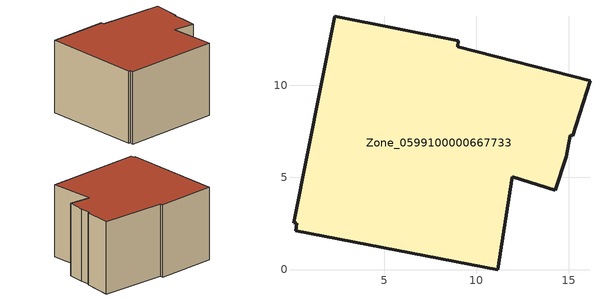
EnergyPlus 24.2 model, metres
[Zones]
Zone_0599100000667733
 floor ground (C_G): 16.16,10.23 15.22,7.25 15.08,7.28 14.86,6.13 14.28,4.29 11.94,5.03 11.17,0 0.19,2.11 0.26,2.5 0.08,2.54 2.32,13.73 9.02,12.42 8.98,12.08 z0
 wall outside (C_F): 8.98,12.08 9.02,12.42 2.32,13.73 0.08,2.54 0.26,2.5 0.19,2.11 11.17,0 11.94,5.03 14.28,4.29 14.86,6.13 15.08,7.28 15.22,7.25 16.16,10.23 8.98,12.08 z0:8.26
 roof outside (C_R): 15.22,7.25 16.16,10.23 8.98,12.08 9.02,12.42 2.32,13.73 0.08,2.54 0.26,2.5 0.19,2.11 11.17,0 11.94,5.03 14.28,4.29 14.86,6.13 15.08,7.28 z8.26
[BUILDING]
Pand.0599100000667733: North Axis=0; Terrain=City; Loads Convergence Tolerance Value=0.04; Temperature Convergence Tolerance Value=0.4; Solar Distribution=FullExterior; Maximum Number of Warmup Days=25; Minimum Number of Warmup Days=1
[Site:Location]
Rotterdam.The.Hague.AP_ZH_NLD Design_Conditions: Latitude=51.96; Longitude=4.45; Time Zone=1; Elevation=-4.5
[SITE:GROUNDTEMPERATURE:BUILDINGSURFACE]
18, 18, 18, 18, 18, 18, 18, 18, 18, 18, 18, 18
[MATERIAL] Thermal Absorptance=0.9; Solar Absorptance=0.7; Visible Absorptance=0.7
Name | Roughness | Thickness | Conductivity | Density | Specific Heat
G.TI.1946 | MediumSmooth | 0.15 | 1 | 540 | 1210
F.TI.1946 | Rough | 0.3 | 0.857143 | 1920 | 840
R.TI.1946 | MediumRough | 0.2 | 0.1 | 1500 | 1000
[CONSTRUCTION]
C_G: G.TI.1946
C_F: F.TI.1946
C_R: R.TI.1946
[ZONE]
Zone_0599100000667733: Type=1; Multiplier=1; Ceiling Height=Autocalculate; Volume=Autocalculate; Floor Area=autocalculate; Part of Total Floor Area=Yes
[ZONEINFILTRATION:DESIGNFLOWRATE]
Infil_Zone_0599100000667733: Zone or ZoneList or Space or SpaceList=Zone_0599100000667733; Schedule=AlwaysOn; Design Flow Rate Calculation Method=Flow/Area; Flow Rate per Floor Area=0.003; Constant Term Coefficient=1; Temperature Term Coefficient=0; Velocity Term Coefficient=0; Velocity Squared Term Coefficient=0
[HVACTEMPLATE:ZONE:IDEALLOADSAIRSYSTEM]
Zone_0599100000667733: Maximum Heating Supply Air Temperature=50; Minimum Cooling Supply Air Temperature=13; Maximum Heating Supply Air Humidity Ratio=0.0156; Minimum Cooling Supply Air Humidity Ratio=0.0077; Heating Limit=NoLimit; Cooling Limit=NoLimit; Dehumidification Control Type=ConstantSensibleHeatRatio; Cooling Sensible Heat Ratio=0.7; Dehumidification Setpoint=60; Humidification Control Type=None; Humidification Setpoint=30; Outdoor Air Method=None; Outdoor Air Flow Rate per Person=0.00944; Outdoor Air Flow Rate per Zone Floor Area=0; Outdoor Air Flow Rate per Zone=0; Demand Controlled Ventilation Type=None; Outdoor Air Economizer Type=NoEconomizer; Heat Recovery Type=None; Sensible Heat Recovery Effectiveness=0.7; Latent Heat Recovery Effectiveness=0.65
[ZONECONTROL:THERMOSTAT]
ThermostatControl_Zone_0599100000667733: Zone or ZoneList=Zone_0599100000667733; Control Type Schedule=DualSetpointControlType; Control 1=Thermostat_Zone_0599100000667733; Temperature Difference Between Cutout And Setpoint=0
[THERMOSTATSETPOINT:DUALSETPOINT]
Thermostat_Zone_0599100000667733: Heating Setpoint Temperature Schedule=HeatingSetpoint_Zone_0599100000667733; Cooling Setpoint Temperature Schedule=CoolingSetpoint_Zone_0599100000667733
[SCHEDULE:COMPACT]
HeatingSetpoint_Zone_0599100000667733: Through: 12/31, For: AllDays, Until: 24:00, 21
CoolingSetpoint_Zone_0599100000667733: Through: 12/31, For: AllDays, Until: 24:00, 24
DualSetpointControlType: Through: 12/31, For: AllDays, Until: 24:00, 4
AlwaysOn: Through: 12/31, For: AllDays, Until: 24:00, 1
